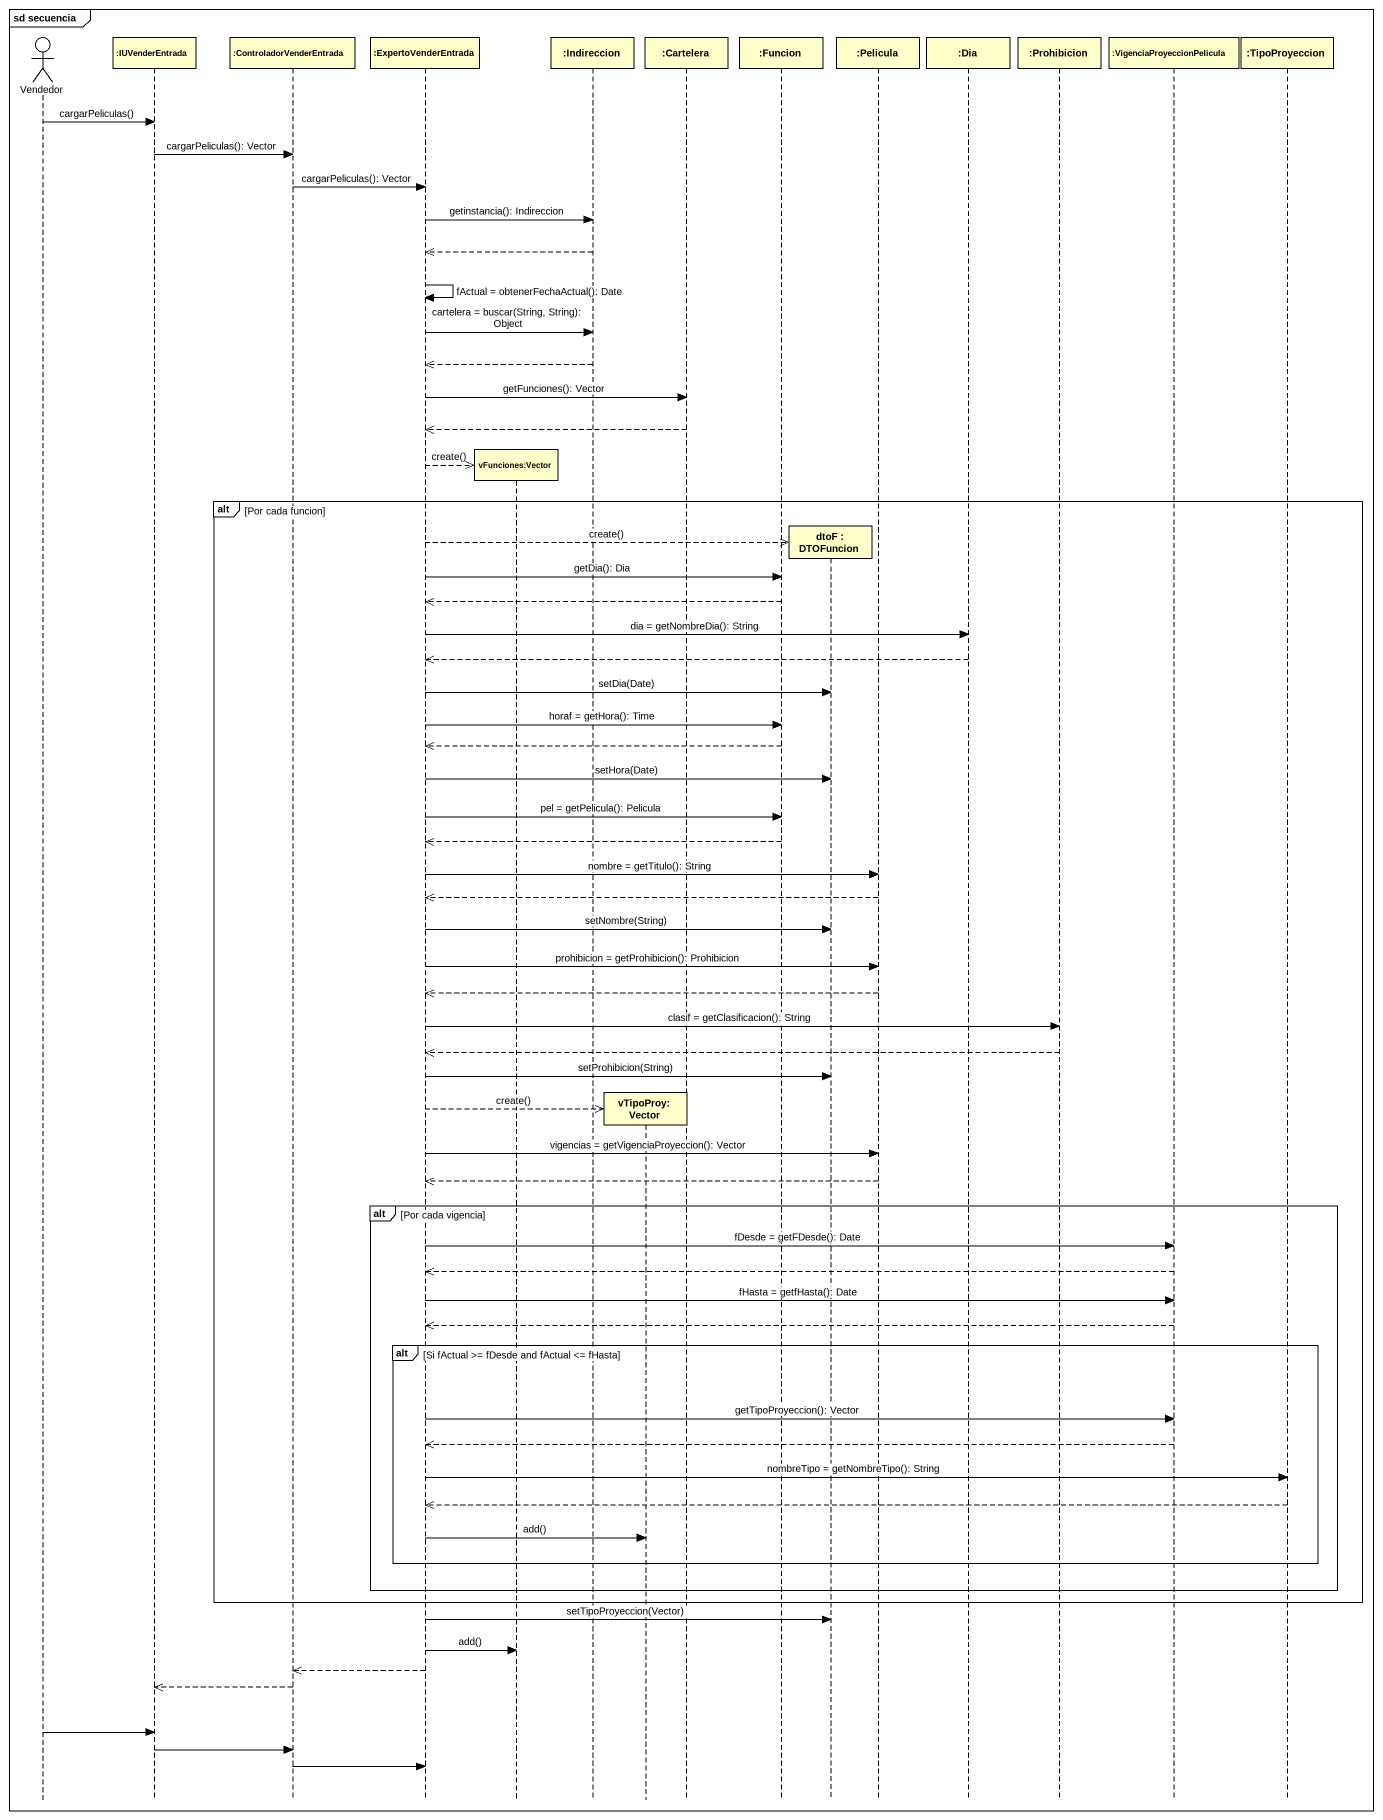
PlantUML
@startuml
mainframe sd secuencia
hide footbox
actor Vendedor
participant ":IUVenderEntrada" as IUVenderEntrada
participant ":ControladorVenderEntrada" as ControladorVenderEntrada
participant ":ExpertoVenderEntrada" as ExpertoVenderEntrada
participant "vFunciones:Vector" as vFunciones_Vector
participant ":Indireccion" as Indireccion
participant "vTipoProy: Vector" as vTipoProy_Vector
participant ":Cartelera" as Cartelera
participant ":Funcion" as Funcion
participant "dtoF : DTOFuncion" as dtoF
participant ":Pelicula" as Pelicula
participant ":Dia" as Dia
participant ":Prohibicion" as Prohibicion
participant ":VigenciaProyeccionPelicula" as VigenciaProyeccionPelicula
participant ":TipoProyeccion" as TipoProyeccion

Vendedor -> IUVenderEntrada : cargarPeliculas()
IUVenderEntrada -> ControladorVenderEntrada : cargarPeliculas(): Vector
ControladorVenderEntrada -> ExpertoVenderEntrada : cargarPeliculas(): Vector
ExpertoVenderEntrada -> Indireccion : getinstancia(): Indireccion
Indireccion -->> ExpertoVenderEntrada
ExpertoVenderEntrada -> ExpertoVenderEntrada : fActual = obtenerFechaActual(): Date
ExpertoVenderEntrada -> Indireccion : cartelera = buscar(String, String): Object
Indireccion -->> ExpertoVenderEntrada
ExpertoVenderEntrada -> Cartelera : getFunciones(): Vector
Cartelera -->> ExpertoVenderEntrada
ExpertoVenderEntrada -->> vFunciones_Vector ** : create()
alt Por cada funcion
  ExpertoVenderEntrada -->> dtoF ** : create()
  ExpertoVenderEntrada -> Funcion : getDia(): Dia
  Funcion -->> ExpertoVenderEntrada
  ExpertoVenderEntrada -> Dia : dia = getNombreDia(): String
  Dia -->> ExpertoVenderEntrada
  ExpertoVenderEntrada -> dtoF : setDia(Date)
  ExpertoVenderEntrada -> Funcion : horaf = getHora(): Time
  Funcion -->> ExpertoVenderEntrada
  ExpertoVenderEntrada -> dtoF : setHora(Date)
  ExpertoVenderEntrada -> Funcion : pel = getPelicula(): Pelicula
  Funcion -->> ExpertoVenderEntrada
  ExpertoVenderEntrada -> Pelicula : nombre = getTitulo(): String
  Pelicula -->> ExpertoVenderEntrada
  ExpertoVenderEntrada -> dtoF : setNombre(String)
  ExpertoVenderEntrada -> Pelicula : prohibicion = getProhibicion(): Prohibicion
  Pelicula -->> ExpertoVenderEntrada
  ExpertoVenderEntrada -> Prohibicion : clasif = getClasificacion(): String
  Prohibicion -->> ExpertoVenderEntrada
  ExpertoVenderEntrada -> dtoF : setProhibicion(String)
  ExpertoVenderEntrada -->> vTipoProy_Vector ** : create()
  ExpertoVenderEntrada -> Pelicula : vigencias = getVigenciaProyeccion(): Vector
  Pelicula -->> ExpertoVenderEntrada
  alt Por cada vigencia
    ExpertoVenderEntrada -> VigenciaProyeccionPelicula : fDesde = getFDesde(): Date
    VigenciaProyeccionPelicula -->> ExpertoVenderEntrada
    ExpertoVenderEntrada -> VigenciaProyeccionPelicula : fHasta = getfHasta(): Date
    VigenciaProyeccionPelicula -->> ExpertoVenderEntrada
    alt Si fActual >= fDesde and fActual <= fHasta
      ExpertoVenderEntrada -> VigenciaProyeccionPelicula : getTipoProyeccion(): Vector
      VigenciaProyeccionPelicula -->> ExpertoVenderEntrada
      ExpertoVenderEntrada -> TipoProyeccion : nombreTipo = getNombreTipo(): String
      TipoProyeccion -->> ExpertoVenderEntrada
      ExpertoVenderEntrada -> vTipoProy_Vector : add()
    end
  end
end
ExpertoVenderEntrada -> dtoF : setTipoProyeccion(Vector)
ExpertoVenderEntrada -> vFunciones_Vector : add()
ExpertoVenderEntrada -->> ControladorVenderEntrada
ControladorVenderEntrada -->> IUVenderEntrada
Vendedor -> IUVenderEntrada
IUVenderEntrada -> ControladorVenderEntrada
ControladorVenderEntrada -> ExpertoVenderEntrada
@enduml
